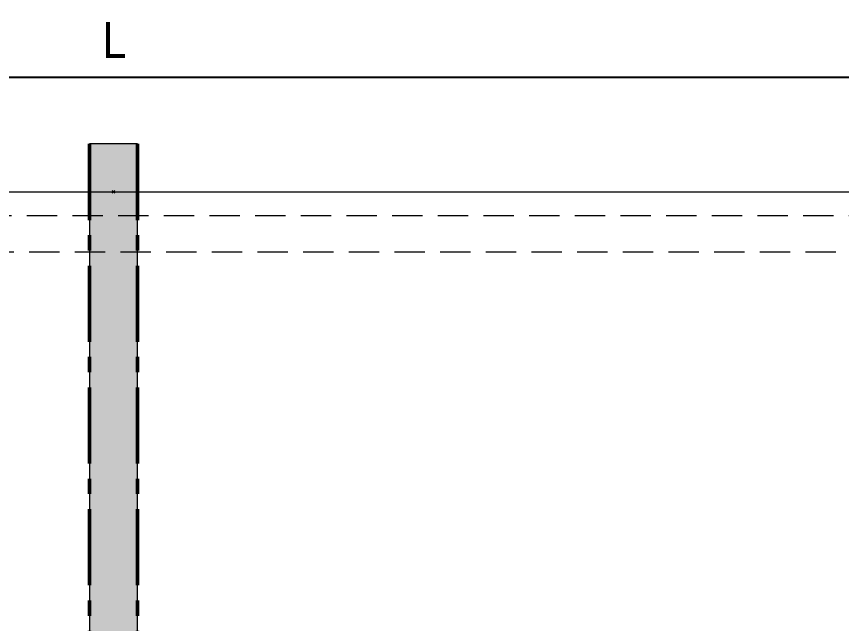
# Model space of a CAD drawing. Header units: millimetres. Extents: x -20000 to 230000, y -17405 to 24510.
# Drawn here: x 104959.5 to 105303.7, y -5727.2 to -5473.9 of the extents above; entities that cross this region are included whole.
import ezdxf

# ---------------------------------------------------------------- set-up
doc = ezdxf.new("R2010")
doc.units = ezdxf.units.MM
doc.header["$PDMODE"] = 35
doc.header["$PDSIZE"] = 0.5
doc.linetypes.add('AXES', pattern=[50.8, 31.75, -6.35, 6.35, -6.35])
doc.linetypes.add('CACHE', pattern=[9.525, 6.35, -3.175])
doc.layers.get('0').update_dxf_attribs({"lineweight": 13})
doc.layers.get('Defpoints').update_dxf_attribs({"true_color": 0xc2a584})
doc.layers.add('0 - Invisible', color=43, linetype='Continuous', lineweight=0, plot=False)
for name, color, linetype, lineweight in [('1 - Aluminium', 150, 'Continuous', 13), ('1 - Axe', 1, 'AXES', 0), ('1 - Cotation', 32, 'Continuous', 13), ('1 - INTERROMPU', 253, 'CACHE', 13)]:
    doc.layers.add(name, color=color, linetype=linetype, lineweight=lineweight)
doc.layers.add('1 - Cache', color=7, linetype='Continuous', lineweight=0, true_color=0xffffff)
doc.styles.add('Texte Poralu', font='tahomabd.ttf')
doc.dimstyles.new('100 - 1000', dxfattribs={"dimtxt": 15, "dimasz": 15, "dimexe": 5, "dimexo": 2.5, "dimgap": 8, "dimtad": 1, "dimdec": 1, "dimtxsty": 'Texte Poralu', "dimcen": 10, "dimazin": 0, "dimtfac": 1, "dimtdec": 1, "dimtmove": 0, "dimatfit": 3, "dimfxl": 1, "dimarcsym": 0})

# ---------------------------------------------------------------- blocks, each defined once
blk = doc.blocks.new('*U798')
at = {"layer": '1 - Aluminium', "linetype": 'CACHE', "ltscale": 2}
blk.add_lwpolyline([(-338.5, 305), (338.5, 305), (338.5, 295), (-338.5, 295)], close=True, dxfattribs=at)
at = {"layer": '1 - Aluminium', "linetype": 'ByBlock', "ltscale": 2}
blk.add_lwpolyline([(-338.5, 70), (-338.5, 305), (338.5, 305), (338.5, 70)], dxfattribs=at)
blk = doc.blocks.new('*D1283')
at = {"layer": '1 - Cotation', "color": 0, "lineweight": -2, "transparency": 16777216}
for p, q in [((104660, -5569.57), (104660, -5494.26)), ((105340, -5569.57), (105340, -5494.26)), ((104675, -5499.26), (105325, -5499.26))]:
    blk.add_line(p, q, dxfattribs=at)
at = {"layer": '1 - Cotation', "color": 0, "transparency": 16777216}
for points in [[(104675, -5496.76), (104675, -5501.76), (104660, -5499.26)], [(105325, -5496.76), (105325, -5501.76), (105340, -5499.26)]]:
    blk.add_solid(points, dxfattribs=at)
at = {"layer": 'Defpoints', "color": 0, "transparency": 16777216}
for p in [(105340, -5499.26), (104660, -5572.07), (105340, -5572.07)]:
    blk.add_point(p, dxfattribs=at)
at = {"layer": '1 - Cotation', "color": 0, "transparency": 16777216, "insert": (105000, -5483.76), "char_height": 15, "attachment_point": 5, "style": 'Texte Poralu'}
blk.add_mtext('L', dxfattribs=at)
blk = doc.blocks.new('*U810')
at = {"layer": '1 - Cache'}
blk.add_hatch(color=256, dxfattribs=at).paths.add_polyline_path([(-10, 20), (-10, -550), (10, -550), (10, 20)])
at = {"layer": '0 - Invisible'}
blk.add_lwpolyline([(-10, 20), (-10, -550), (10, -550), (10, 20)], close=True, dxfattribs=at)
blk.add_point((0, 0), dxfattribs=at)
at = {"layer": '1 - Axe', "lineweight": 50}
for p, q in [((-10, 20), (-10, -550)), ((10, 20), (10, -550))]:
    blk.add_line(p, q, dxfattribs=at)

msp = doc.modelspace()

# ---------------------------------------------------------------- linework, layer by layer
at = {"layer": '1 - INTERROMPU', "ltscale": 2}
msp.add_line((104660, -5572.07), (105340, -5572.07), dxfattribs=at)

# ---------------------------------------------------------------- block references
for name, p in [('*U810', (105000, -5547.07)), ('*U798', (105000, -5852.07))]:
    msp.add_blockref(name, p)

# ---------------------------------------------------------------- dimensions: what is measured, and where the dimension line sits
at = {"layer": '1 - Cotation'}
dim = msp.add_linear_dim(base=(105340, -5499.26), p1=(104660, -5572.07), p2=(105340, -5572.07), text='L', dimstyle='100 - 1000', dxfattribs=at)
dim.commit()
dim.dimension.update_dxf_attribs({"geometry": '*D1283', "text_midpoint": (105000, -5483.76)})

doc.saveas('drawing.dxf')
